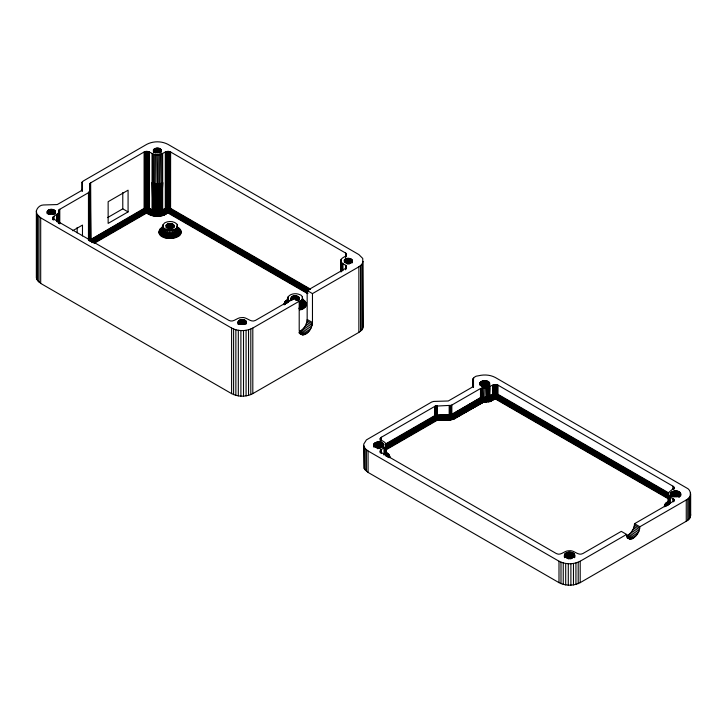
<?xml version="1.0" encoding="UTF-8"?>
<svg xmlns="http://www.w3.org/2000/svg" width="727" height="727" viewBox="0 0 727 727"><rect width="100%" height="100%" fill="white"/><g stroke="black" fill="none" stroke-linecap="round" stroke-linejoin="round"><path stroke-width="1.09" d="M144.1 152.007L144.1 208.395C144.809 214.338 152.343 216.192 157.35 216.428L156.705 154.796C152.17 155.087 148.653 149.48 144.1 152.007L90.648 182.868L89.548 184.394M158.877 232.54L159.885 229.232L162.13 227.378L163.03 227.715C149.544 240.573 190.619 240.573 177.124 227.715L178.033 227.378C190.356 238.12 161.203 243.281 158.877 232.54L162.112 230.841L163.284 227.078M161.658 154.024L161.648 210.412L162.657 182.468L161.767 210.367L162.412 213.047L163.966 215.183L168.864 212.284L170.572 208.949L170.609 152.007C165.629 149.371 161.812 155.914 156.705 154.796M181.287 232.54C176.37 232.504 178.06 226.86 176.879 224.016C173.78 220.926 168.519 220.89 164.775 222.789C157.132 229.659 175.752 233.749 177.552 226.224M284.021 304.795L285.039 301.478L287.274 299.633L288.183 299.969L286.202 301.614L285.302 304.54M284.675 304.713L285.629 301.596L287.738 299.851M287.256 303.095L288.228 300.324L287.138 301.878L286.883 302.714L288.437 299.333M373.623 444.615C374.269 448.995 383.102 448.995 383.747 444.615C382.02 440.244 372.188 441.144 373.623 446.851M674.083 487.544L673.002 486.199L498.004 385.165C492.006 383.311 486.763 389.336 480.502 388.536L451.385 405.312L435.228 406.139L380.921 437.509L380.257 438.563L380.594 439.662L384.828 442.389L386.155 444.497L385.973 455.665L386.201 454.157L387.255 455.784L389.89 456.547L389.89 457.683M389.89 456.547L388.881 454.375L386.882 454.33L385.646 453.13L386.873 456.265L385.483 452.221M386.564 455.847L385.528 452.694M437.436 405.721L437.436 420.133L385.937 449.868M434.782 406.357C435.373 410.646 432.892 417.171 437.436 420.133L449.177 420.133L449.177 405.721M666.641 505.974L666.913 504.165L668.604 502.357L667.35 503.92L667.086 505.638L668.131 503.902L668.404 492.733L674.083 487.926M150.743 215.183L152.297 213.047L152.943 210.367L153.052 154.024M152.243 215.719L153.951 210.721L154.188 154.406M153.879 216.11L155.033 210.984L155.414 154.66M156.705 183.722L155.596 216.346M89.739 183.731L89.739 240.119L144.1 208.395C148.881 205.805 152.516 211.893 157.35 211.194L158.004 154.796M163.966 215.183L159.113 216.346L158.595 212.766L159.295 154.66M160.831 216.11L159.667 210.984L160.522 154.406M162.457 215.719L160.758 210.721L161.658 182.959M149.398 214.52L151.271 212.538L152.052 209.93L152.052 153.542M94.274 243.291L146.745 212.993L148.453 211.293L149.398 208.395L149.398 152.007M363.2 261.456L361.855 264.355L358.865 266.818L312.465 293.608L312.465 322.543C312.228 327.486 309.266 332.493 304.686 334.565L299.379 331.512C303.968 329.44 306.921 324.424 307.167 319.48L307.167 290.546L345.607 268.354C349.369 264.982 340.963 264.419 340.79 261.075M473.077 386.918C471.959 381.92 472.068 375.995 478.457 375.777C484.046 374.396 490.225 374.75 495.351 377.513L686.261 487.735C691.831 489.916 691.831 497.795 686.261 499.976L639.86 526.766C639.615 531.719 636.661 536.726 632.072 538.798L626.774 535.735C631.354 533.663 634.317 528.656 634.553 523.704L673.002 501.512L674.083 500.167M668.358 504.647L668.404 501.921L668.231 505.138L668.404 492.733M162.839 227.787L161.739 230.459L158.877 231.404M306.44 304.795L305.422 306.976L301.687 309.548L300.033 307.094C303.25 306.367 305.04 302.005 301.787 300.042L303.186 299.633L305.422 301.478L306.44 304.795C299.942 304.649 305.304 295.744 299.533 294.553C294.38 292.227 285.284 294.744 287.701 302.078L287.701 301.314M287.538 301.823L287.983 300.042M162.612 228.532C161.176 236.902 180.205 236.393 177.324 227.787L176.879 227.078M170.163 151.789L170.163 208.176C168.364 217.973 153.47 217.309 146.745 212.993L147.072 151.389M169.1 238.447L169.427 230.159M89.548 191.174L88.458 192.71L59.405 209.512L58.414 213.084L53.253 216.855L53.253 218.818L228.941 320.398C233.503 322.924 237.02 317.326 241.546 317.617C246.671 316.499 250.47 323.033 255.459 320.398L293.908 298.206L299.206 301.269L299.206 330.194L299.606 332.584L300.76 334.22M82.051 182.604L83.151 181.078L146.745 144.355C153.243 140.965 161.467 140.965 167.964 144.355L358.865 254.577L362.746 258.458L363.2 327.023L361.855 329.931L358.865 332.393L252.805 393.625C246.317 397.024 238.083 397.024 231.595 393.625L40.694 283.412L36.813 279.541L36.795 275.07M82.051 189.383L80.951 190.91L57.251 204.56L43.302 204.978C39.994 205.014 37.077 207.877 36.35 210.975L36.359 278.059M473.077 385.801L471.977 387.337L448.277 400.986L433.746 401.422L431.674 402.031L366.399 439.908L363.745 444.115L364.2 468.542L368.08 472.423L558.99 582.645C565.479 586.035 573.703 586.035 580.201 582.645L687.787 520.378L689.914 517.96L690.65 515.289L690.65 493.86M668.304 497.568L496.259 398.242C491.679 398.341 487.381 402.776 482.246 401.604L452.585 418.179L437.436 419.215L437.436 420.133L450.258 419.715L453.239 418.997L483.155 402.313L489.907 401.658L495.351 398.95L497.059 397.242L497.959 394.906L498.004 385.165M668.24 502.521L666.995 503.438L665.596 506.465L665.905 504.447L668.513 501.83L665.987 503.466L665.032 506.601L664.442 506.674L664.442 505.538L667.086 504.774L668.358 502.393M55.361 211.502C53.843 207.822 45.637 208.885 47.228 213.747M238.138 322.134C239.347 325.178 245.681 325.142 246.262 321.725C244.617 317.881 236.166 319.271 238.138 324.378M479.829 382.875C479.447 387.473 487.663 387.709 489.653 384.401C490.043 379.803 481.828 379.567 479.829 382.875L479.829 385.11M55.361 211.92C54.098 214.865 48.491 214.865 47.228 211.92M153.415 149.871C153.106 153.551 159.695 153.742 161.294 151.089C161.603 147.399 155.015 147.218 153.415 149.871L153.415 152.107M166.138 225.243C165.829 228.923 172.426 229.114 174.026 226.46C174.326 222.771 167.737 222.58 166.138 225.243L166.138 227.397M177.552 229.287C175.225 234.712 164.938 234.712 162.612 229.287M286.429 303.068L288.365 300.36L286.738 301.532L285.039 301.478M296.289 300.378C305.485 297.497 289.01 291.972 291.163 300.06M302.705 298.479L302.032 299.933L299.533 301.65L300.033 307.094M302.705 301.541L302.032 302.995L299.533 304.713M170.609 152.007L345.607 253.041C349.378 256.404 340.954 256.995 340.79 260.321L340.79 271.598M344.316 260.084C344.007 263.774 350.605 263.965 352.204 261.311C352.513 257.622 345.916 257.431 344.316 260.084L344.316 262.329M386.155 445.251C385.537 448.941 378.894 448.368 380.257 452.848M574.657 557.582C576.984 550.294 562.198 550.294 564.525 557.582M574.657 555.346C573.085 559.027 566.106 559.027 564.525 555.346M664.442 505.538L665.459 503.357L668.113 501.712M680.717 495.832C682.153 490.125 672.311 489.226 670.585 493.597C671.312 497.859 679.209 497.904 680.717 494.115M668.231 502.839L667.777 504.829M159.213 230.295L161.539 229.932L163.23 227.596L162.83 232.395L159.885 234.721M162.621 228.805L163.23 227.596M287.765 301.06L288.383 299.851L287.756 298.479M144.6 151.77L144.6 208.158L145.364 211.13L146.745 212.993L147.717 207.84L147.717 151.452M167.174 238.247L168.137 230.032M163.075 228.069C158.268 237.202 181.223 237.647 177.379 228.314M668.686 502.112L667.468 505.256M145.164 151.579L145.164 207.967L146.745 212.993L148.335 207.967L148.335 151.579M165.329 237.856L166.701 234.63L166.91 229.777M668.013 503.248L666.432 504.347L664.787 504.42M668.486 502.502L666.995 503.438L665.459 503.357M287.501 301.496L284.366 302.55M162.83 228.487C157.359 238.638 184.276 237.838 176.934 227.596M163.221 228.105C153.624 238.983 186.539 238.983 176.943 228.105L178.578 229.278L180.278 229.232M163.53 227.796L162.066 229.096L159.885 229.232M287.992 300.587L285.893 303.341L284.021 303.659M145.782 151.452L145.782 207.84L146.745 212.993L148.135 211.13L148.899 208.158L148.899 151.77M163.63 237.293L165.492 234.23L165.783 229.396M89.957 183.413L90.166 240.91L144.255 209.54C149.299 207.077 153.306 213.647 158.559 212.193C163.03 212.375 165.965 206.259 170.572 208.949L310.175 289.555M89.948 241.2L90.693 239.81L144.137 208.949C149.253 206.359 153.233 213.093 158.531 211.648C163.012 211.784 165.983 205.677 170.609 208.395L310.22 289.001M90.648 182.868L91.002 240.991L144.455 210.13C149.398 207.877 153.415 214.247 158.595 212.766C163.03 213.029 165.92 206.941 170.454 209.54L309.075 289.573M91.275 241.582L144.718 210.721C149.553 208.749 153.551 214.874 158.64 213.347C163.03 213.738 165.838 207.704 170.254 210.13L308.875 290.164M91.593 242.146L145.046 211.293C149.744 209.658 153.715 215.492 158.695 213.938C163.002 214.456 165.738 208.54 169.991 210.721L307.63 290.191M91.975 242.673L145.418 211.811C149.971 210.621 153.897 216.073 158.768 214.501C162.957 215.147 165.611 209.431 169.664 211.293L308.284 291.318M162.584 227.596C148.244 241.273 191.919 241.273 177.579 227.596M163.457 227.733C151.225 238.774 186.594 240.746 177.761 228.46L177.324 228.333M162.13 236.566L164.42 233.712L164.775 228.914M93.365 242.582L145.845 212.284C150.207 211.693 154.115 216.546 158.85 215.038C162.884 215.792 165.474 210.367 169.282 211.811L307.903 291.845M93.81 242.972L146.291 212.675C154.506 217.109 161.094 215.365 168.864 212.284L307.485 292.318M162.657 153.542L162.657 209.93L164.493 213.902L168.419 212.675L308.021 293.281M385.265 444.715L434.828 416.098L436.854 415.499L451.412 414.999L480.502 397.724C486.763 398.523 492.006 392.498 498.004 394.352L669.067 493.115M385.383 445.297L434.946 416.68L451.485 415.526L480.547 398.278C486.781 399.087 491.997 393.089 497.959 394.906L668.04 493.106M385.583 445.896L435.137 417.28L451.621 416.08L480.665 398.859C486.826 399.705 491.97 393.77 497.841 395.497L668.904 494.26M385.846 446.487L435.4 417.871L451.803 416.635L480.856 399.459C486.899 400.359 491.925 394.543 497.65 396.088L668.713 494.851M385.201 447.614L435.727 418.434L452.03 417.171L481.12 400.05C486.999 401.022 491.861 395.379 497.386 396.678L668.449 495.441M385.583 448.132L436.109 418.961L452.294 417.698L481.447 400.613C487.117 401.677 491.788 396.279 497.059 397.242L668.122 496.005M72.664 230.75L82.478 225.088L82.478 235.939M107.587 217.6L122.781 208.831L128.079 211.893L128.079 190.183L108.141 201.697L108.141 223.398L128.079 211.893M165.311 152.007L165.311 208.395L160.758 210.721L157.35 211.194M36.35 210.975L36.813 213.965L40.694 217.836L231.595 328.05C238.083 331.448 246.317 331.448 252.805 328.05L299.206 301.269M385.228 444.161L435.228 415.326L451.385 414.499L480.502 397.724L480.502 388.536M386.001 448.604L436.682 419.352L452.058 418.916L482.773 401.967L489.607 401.277L495.523 398.532L668.84 498.531M385.474 449.559L437.054 419.788L449.177 419.315M668.722 497.104L496.677 397.769C491.725 397.251 487.254 402.285 481.828 401.14L453.157 417.689L482.246 401.604L483.155 402.313L454.484 418.87L449.177 420.133M363.745 445.624L365.09 448.532L368.08 450.994L558.99 561.208C565.479 564.606 573.703 564.606 580.201 561.217L626.601 534.427L627.001 536.808L628.146 538.443M454.484 418.87L452.921 417.38L451.858 414.772L480.547 398.278L480.502 397.724M451.958 415.299L480.665 398.859L480.547 398.278M452.121 415.835L480.856 399.459L480.665 398.859M452.339 416.371L481.12 400.05L480.856 399.459M452.603 416.889L481.447 400.613L482.246 401.604L453.575 418.152L482.692 402.004L454.021 418.552L483.155 402.313L483.11 387.9M452.921 417.38L481.828 401.14M162.694 210.43L165.347 208.949L165.311 208.395M162.784 210.948L165.465 209.54L165.347 208.949M162.948 211.484L165.665 210.13L165.465 209.54M160.867 235.693L163.53 233.094L163.939 228.333M386.228 452.73L388.981 455.484L389.308 457.619L388.736 457.474L387.827 454.502L385.819 452.848L386.637 452.521L388.881 454.375M299.569 305.267C302.059 304.613 303.859 301.532 302.032 299.333M299.66 305.867L302.696 303.368L302.477 300.042M299.824 306.476L302.959 303.895L302.696 301.06M163.166 212.02L165.929 210.721L167.964 212.993L307.566 293.59M163.43 212.538L166.256 211.293M163.748 213.038L166.637 211.811M164.102 213.493L167.056 212.284M164.493 213.902L167.964 212.993L169.636 208.558L169.664 151.616M453.584 419.306L451.803 416.635L451.412 414.999L451.876 414.835M298.97 308.139C302.714 307.885 306.276 302.741 302.096 300.36M301.859 299.987C306.939 302.205 303.732 308.466 299.197 308.721L299.442 309.257C304.268 308.984 307.675 302.323 302.278 299.969M299.442 309.257L299.706 309.729C304.84 309.429 308.466 302.359 302.723 299.851M301.687 309.548L299.706 309.729M387.9 453.394L385.728 453.375M179.296 228.251L177.761 228.46M304.449 300.505L302.914 300.714L302.078 299.851L302.078 303.541L303.241 305.667L305.422 306.976M162.839 228.333L160.867 228.251M299.806 333.666L302.523 334.911L304.686 334.565M449.177 419.761L437.336 419.715L436.882 416.117L449.177 416.535M627.201 537.898L629.909 539.134L632.072 538.798M159.213 233.658C163.466 233.131 163.384 227.896 162.839 224.725M305.422 301.478L303.241 301.351L302.078 299.851M436.882 416.117L437.436 415.417L449.177 414.908M389.554 455.438L387.427 455.184L386.328 454.266M180.95 230.295L178.615 229.932L177.079 228.069M306.094 302.55L303.768 302.187L302.232 300.324M287.556 300.714L286.02 300.505M157.35 216.428L159.113 216.346M667.831 502.611L666.432 502.375M437.436 415.417L449.177 415.417M437.436 418.643L449.177 418.816M181.287 231.404L178.424 230.459L177.324 227.787M306.44 303.659L303.577 302.714L302.532 300.569M437.436 418.025L449.177 418.279M437.436 417.389L449.177 417.707M437.436 416.735L449.177 417.125M437.436 415.471L449.177 415.962M180.95 233.658C176.697 233.131 176.779 227.896 177.324 224.725M306.094 305.903C301.85 305.385 301.932 300.151 302.477 296.979M180.278 234.721L177.333 232.395L176.879 227.678M179.296 235.693L176.634 233.094L176.225 228.333M304.449 307.948L301.787 305.349L301.378 300.587M668.177 494.233L669.503 496.341L674.083 499.794M668.386 498.84L495.351 398.95C490.807 395.979 493.288 389.454 492.697 385.165M307.167 290.546L312.465 293.608M307.167 319.48L312.465 322.543M307.058 320.861L312.365 323.924M306.767 322.325L312.065 325.387M306.276 323.815L311.574 326.877M305.613 325.296L310.911 328.359M304.795 326.705L310.102 329.767M303.85 328.022L309.148 331.085M302.805 329.186L308.103 332.248M301.687 330.176L306.985 333.239M634.553 523.704L639.86 526.766M300.533 330.958L305.84 334.02M634.453 525.094L639.751 528.156M299.151 332.321L303.568 334.865M298.988 332.866L302.523 334.911M634.153 526.557L639.46 529.619M633.662 528.047L638.969 531.11M632.999 529.52L638.306 532.582M632.181 530.937L637.488 534M631.236 532.246L636.543 535.308M630.191 533.418L635.498 536.481M629.073 534.409L634.38 537.471M626.601 534.427L621.294 531.364L582.845 553.556C577.856 556.191 574.057 549.657 568.941 550.775C564.406 550.484 560.899 556.082 556.337 553.556L381.339 452.521L380.257 451.185M627.928 535.19L633.226 538.253M626.538 536.544L630.963 539.098M627.265 537.607L629.909 539.134M147.208 212.675L149.817 214.247M147.654 212.284L150.216 213.902M148.072 211.811L150.607 213.493M492.697 400.477C488.162 397.505 490.643 390.99 490.043 386.7M303.186 308.821L300.887 305.967L300.533 301.169M178.033 236.566L175.743 233.712L175.389 228.914M292.345 299.769L291.163 298.306M289.928 301.169L288.437 299.933L288.437 301.978M385.437 452.885L387.337 454.457L388.2 457.265M148.453 211.293L150.962 213.038M148.781 210.721L151.271 212.538M149.044 210.13L151.543 212.02M149.244 209.54L151.761 211.484M149.398 208.395L152.016 210.43M149.362 208.949L151.925 210.948M491.379 401.131L489.198 396.878L489.171 387.137M436.273 405.83L436.291 415.58L437.436 420.133L435.264 415.88L435.228 406.139M176.534 237.293L174.671 234.23L174.38 229.396M386.092 453.539L387.427 455.184L387.7 456.983L385.419 453.13M167.573 212.638L165.756 208.176L165.756 151.789M452.585 419.661L450.967 415.717L450.876 405.493M489.907 401.658L488.208 397.233L488.18 387.482M437.436 420.133L435.755 415.708L435.737 405.957M174.834 237.856L173.462 234.63L173.253 229.777M481.12 400.05L481.447 400.613M488.299 402.049L487.135 397.496L487.117 387.745M451.494 419.924L450.395 415.853L450.34 405.621M165.665 210.13L165.929 210.721M172.99 238.247L172.026 230.032M90.675 241.219L90.266 183.122M668.177 503.42L668.404 504.165M385.928 452.939L386.337 455.384M287.756 301.541L287.983 302.287L287.983 296.979M486.617 402.285L485.99 387.909M450.349 420.079L449.768 405.702M690.468 513.934L690.65 515.289M171.063 238.447L170.736 230.159M146.745 212.993L146.418 151.389M451.858 414.772L451.83 405.093M451.412 414.999L451.385 405.312M153.052 182.959L153.951 210.721M152.052 182.468L152.943 210.367M154.188 183.331L155.033 210.984M155.414 183.595L156.178 211.148M484.891 402.376L484.836 387.964M158.004 183.722L158.531 211.148M436.854 415.499L436.845 405.748M159.295 183.595L159.667 210.984M160.522 183.331L160.758 210.721M690.468 492.506L690.468 516.643M689.914 496.532L689.914 517.96M689.014 497.786L689.014 519.223M687.787 498.949L687.787 520.378M686.261 499.976L686.261 521.413M680.563 493.097L680.563 495.332M680.263 492.615L680.263 495.968M679.818 492.17L679.818 496.641M679.245 491.779L679.245 497.359M678.564 491.452L678.564 497.032M677.8 491.198L677.8 496.777M676.964 491.025L676.964 496.605M676.092 490.934L676.092 496.514M675.21 490.934L675.21 496.514M674.338 491.025L674.338 496.605M673.974 487.172L673.974 489.216M673.974 499.422L673.974 501.457M673.747 486.817L673.747 488.862M673.747 499.067L673.747 501.103M673.502 491.198L673.502 496.777M673.42 486.49L673.42 489.553M673.42 498.74L673.42 501.803M673.002 486.199L673.002 489.262M673.002 498.449L673.002 501.512M672.739 491.452L672.739 497.032M672.057 491.779L672.057 496.25M671.484 492.17L671.484 496.641M671.039 492.615L671.039 495.968M670.739 493.097L670.739 495.332M670.349 496.914L670.349 503.039M669.503 496.341L669.503 504.502M668.858 495.687L668.858 503.847M580.201 561.217L580.201 582.645M578.192 562.18L578.192 583.617M575.929 562.934L575.929 584.372M574.503 554.328L574.503 557.682M574.203 553.847L574.203 557.2M573.757 553.401L573.757 556.755M573.476 563.452L573.476 584.89M573.185 553.011L573.185 557.482M572.512 552.684L572.512 558.263M571.74 552.429L571.74 558.009M570.904 552.256L570.904 558.954M570.895 563.716L570.895 585.144M570.032 552.166L570.032 558.863M569.15 552.166L569.15 558.863M568.278 552.256L568.278 558.954M568.287 563.716L568.287 585.144M567.442 552.429L567.442 558.009M566.678 552.684L566.678 558.263M565.997 553.011L565.997 557.482M565.706 563.452L565.706 584.89M565.424 553.401L565.424 556.755M564.988 553.847L564.988 557.2M564.679 554.328L564.679 557.682M563.252 562.934L563.252 584.372M560.99 562.18L560.99 583.617M558.99 561.208L558.99 582.645M497.504 384.928L497.468 394.67L495.351 398.95L493.233 394.67L493.197 384.928M496.932 384.737L496.914 394.479L495.351 398.95L493.787 394.479L493.769 384.737M496.323 384.61L496.305 394.361L495.351 398.95L494.396 394.361L494.378 384.61M495.678 384.547L495.351 398.95L495.023 384.547M489.653 382.875L489.653 385.11M489.353 382.393L489.353 385.746M488.907 381.957L488.907 385.301M488.344 381.566L488.344 386.028M487.663 381.23L487.663 386.819M486.89 380.975L486.89 386.564M486.063 380.803L486.063 387.5M485.191 380.712L485.191 387.409M484.3 380.712L484.3 387.409M483.428 380.803L483.428 387.5M482.592 380.975L482.592 387.673M482.528 387.936L483.155 402.313L480.974 398.06L480.947 388.318M481.965 388.009L481.983 397.76L483.155 402.313L481.465 397.887L481.438 388.145M481.828 381.23L481.828 386.819M481.147 381.566L481.147 386.028M480.583 381.957L480.583 385.301M480.138 382.393L480.138 384.628M473.495 378.031L473.495 387.055M473.268 378.349L473.268 387.373M473.123 378.685L473.123 386.582M385.928 443.752L385.928 455.175M385.483 446.696L385.483 455.884M384.828 447.35L384.828 454.502M383.992 447.932L383.992 455.075M383.602 444.106L383.602 446.342M383.293 443.634L383.293 446.978M382.847 443.188L382.847 446.532M382.284 442.798L382.284 447.259M381.602 442.461L381.602 446.932M381.339 437.218L381.339 441.298M381.339 449.459L381.339 453.548M380.921 437.509L380.921 440.571M380.921 449.749L380.921 452.812M380.839 442.207L380.839 447.796M380.594 437.836L380.594 440.898M380.594 450.077L380.594 452.121M380.366 438.19L380.366 440.226M380.366 450.431L380.366 452.476M380.257 438.563L380.257 440.598M380.003 442.034L380.003 448.732M379.13 441.943L379.13 448.641M378.24 441.943L378.24 448.641M377.368 442.034L377.368 448.732M376.541 442.207L376.541 447.796M375.768 442.461L375.768 446.932M375.087 442.798L375.087 447.259M374.523 443.188L374.523 446.532M374.078 443.634L374.078 446.978M373.778 444.106L373.778 446.342M368.08 450.994L368.08 472.423M366.399 449.84L366.399 471.269M365.09 448.532L365.09 469.96M364.2 447.114L364.2 468.542M362.746 262.938L362.746 328.513M361.855 264.355L361.855 329.931M360.547 265.664L360.547 331.239M358.865 266.818L358.865 332.393M352.204 260.084L352.204 262.329M351.959 259.703L351.959 263.065M351.604 259.348L351.604 262.711M351.141 259.03L351.141 262.392M350.605 258.767L350.605 263.247M349.987 258.567L349.987 263.047M349.314 258.421L349.314 264.019M348.615 258.349L348.615 263.956M347.906 258.349L347.906 263.956M347.206 258.421L347.206 264.019M346.534 258.567L346.534 263.047M346.352 265.909L346.352 268.163M346.297 253.596L346.297 255.849M346.025 265.582L346.025 268.963M345.988 253.305L345.988 256.686M345.916 258.767L345.916 263.247M345.607 253.041L345.607 257.558M345.607 265.291L345.607 269.799M345.38 259.03L345.38 262.392M344.916 259.348L344.916 261.584M344.562 259.703L344.562 261.938M342.953 263.756L342.953 270.526M342.117 263.183L342.117 271.08M341.463 262.529L341.463 271.553M341.018 259.575L341.018 271.98M299.17 297.497L299.17 299.651M298.924 297.107L298.924 300.351M298.57 296.752L298.57 299.997M298.115 296.434L298.115 300.76M297.57 296.171L297.57 300.496M296.952 295.971L296.952 300.287M296.289 295.825L296.289 300.151M295.589 295.753L295.589 300.078M294.871 295.753L294.871 298.997M294.171 295.825L294.171 299.07M293.508 295.971L293.508 299.206M292.89 296.171L292.89 299.415M292.345 296.434L292.345 299.678M291.89 296.752L291.89 299.997M291.536 297.107L291.536 300.351M291.291 297.497L291.291 299.651M252.805 328.05L252.805 393.625M250.806 329.022L250.806 394.597M248.543 329.776L248.543 395.352M246.144 321.325L246.144 323.56M246.08 330.294L246.08 395.87M245.899 320.934L245.899 324.297M245.544 320.58L245.544 323.942M245.09 320.262L245.09 323.624M244.545 319.998L244.545 324.478M243.927 319.798L243.927 324.278M243.509 330.558L243.509 396.133M243.254 319.653L243.254 324.133M242.554 319.58L242.554 324.06M241.846 319.58L241.846 324.06M241.146 319.653L241.146 324.133M240.891 330.558L240.891 396.133M240.473 319.798L240.473 324.278M239.865 319.998L239.865 324.478M239.319 320.262L239.319 323.624M238.856 320.58L238.856 323.942M238.501 320.934L238.501 324.297M238.265 321.325L238.265 323.56M238.32 330.294L238.32 395.87M235.866 329.776L235.866 395.352M233.594 329.022L233.594 394.597M231.595 328.05L231.595 393.625M177.606 229.06C176.198 236.938 159.04 234.866 162.612 225.47M174.026 225.243L174.026 227.397M173.78 224.852L173.78 228.096M173.426 224.498L173.426 227.742M172.962 224.18L172.962 227.424M172.417 223.916L172.417 228.242M171.808 223.716L171.808 229.114M171.136 223.571L171.136 228.978M170.436 223.507L170.436 228.905M169.727 223.507L169.727 228.905M169.118 151.48L169.118 207.867L167.964 212.993L166.256 208.004L166.256 151.616M169.028 223.571L169.028 228.978M168.546 151.407L168.546 207.795L167.964 212.993L166.801 207.867L166.801 151.48M168.355 223.716L168.355 229.114M167.964 151.38L167.964 212.993L167.374 207.795L167.374 151.407M167.737 223.916L167.737 228.242M167.201 224.18L167.201 227.424M166.737 224.498L166.737 227.742M166.383 224.852L166.383 228.096M161.294 149.871L161.294 152.107M161.049 149.48L161.049 151.725M160.694 149.126L160.694 152.488M160.24 148.817L160.24 153.297M159.695 148.553L159.695 153.034M159.077 148.344L159.077 152.824M158.413 148.208L158.413 152.688M157.714 148.135L157.714 152.615M156.996 148.135L156.996 152.615M156.296 148.208L156.296 152.688M155.633 148.344L155.633 152.824M155.015 148.553L155.015 153.034M154.469 148.817L154.469 152.17M154.015 149.126L154.015 152.488M153.661 149.48L153.661 151.725M122.781 192.546L122.781 208.831M89.594 184.058L89.548 240.801M89.366 191.846L89.366 240.337M89.139 192.164L89.139 240.655M88.839 192.446L88.839 239.819M88.458 192.71L88.458 240.074M82.46 181.623L82.46 190.665M82.233 181.932L82.233 190.983M82.096 182.268L82.096 191.31M77.171 227.451L77.171 232.876M59.778 209.267L59.778 223.925M59.405 209.512L59.405 223.053M59.096 209.803L59.096 223.334M58.878 210.112L58.878 222.517M58.733 210.43L58.796 223.044M58.678 210.766L58.678 223.171M58.414 213.084L58.414 222.108M57.96 213.693L57.96 221.59M57.351 214.265L57.351 222.162M56.597 214.774L56.597 221.544M55.234 211.103L55.361 213.747M54.988 210.721L54.988 212.956M54.634 210.357L54.634 213.72M54.18 210.048L54.18 214.529M53.943 216.301L53.943 219.69M53.634 209.785L53.634 214.265M53.562 216.564L53.562 219.945M53.253 216.855L53.253 219.109M53.016 209.576L53.016 214.056M53.035 217.164L53.035 219.418M52.898 217.5L52.898 219.754M52.353 209.44L52.353 213.92M51.653 209.367L51.653 213.847M50.935 209.367L50.935 213.847M50.236 209.44L50.236 213.92M49.572 209.576L49.572 214.056M48.954 209.785L48.954 214.265M48.409 210.048L48.409 214.529M47.955 210.357L47.955 213.72M47.6 210.721L47.6 212.956M47.355 211.103L47.355 213.338M40.694 217.836L40.694 283.412M39.013 216.682L39.013 282.258M37.704 215.383L37.704 280.949M36.813 213.965L36.813 279.541"/></g></svg>
